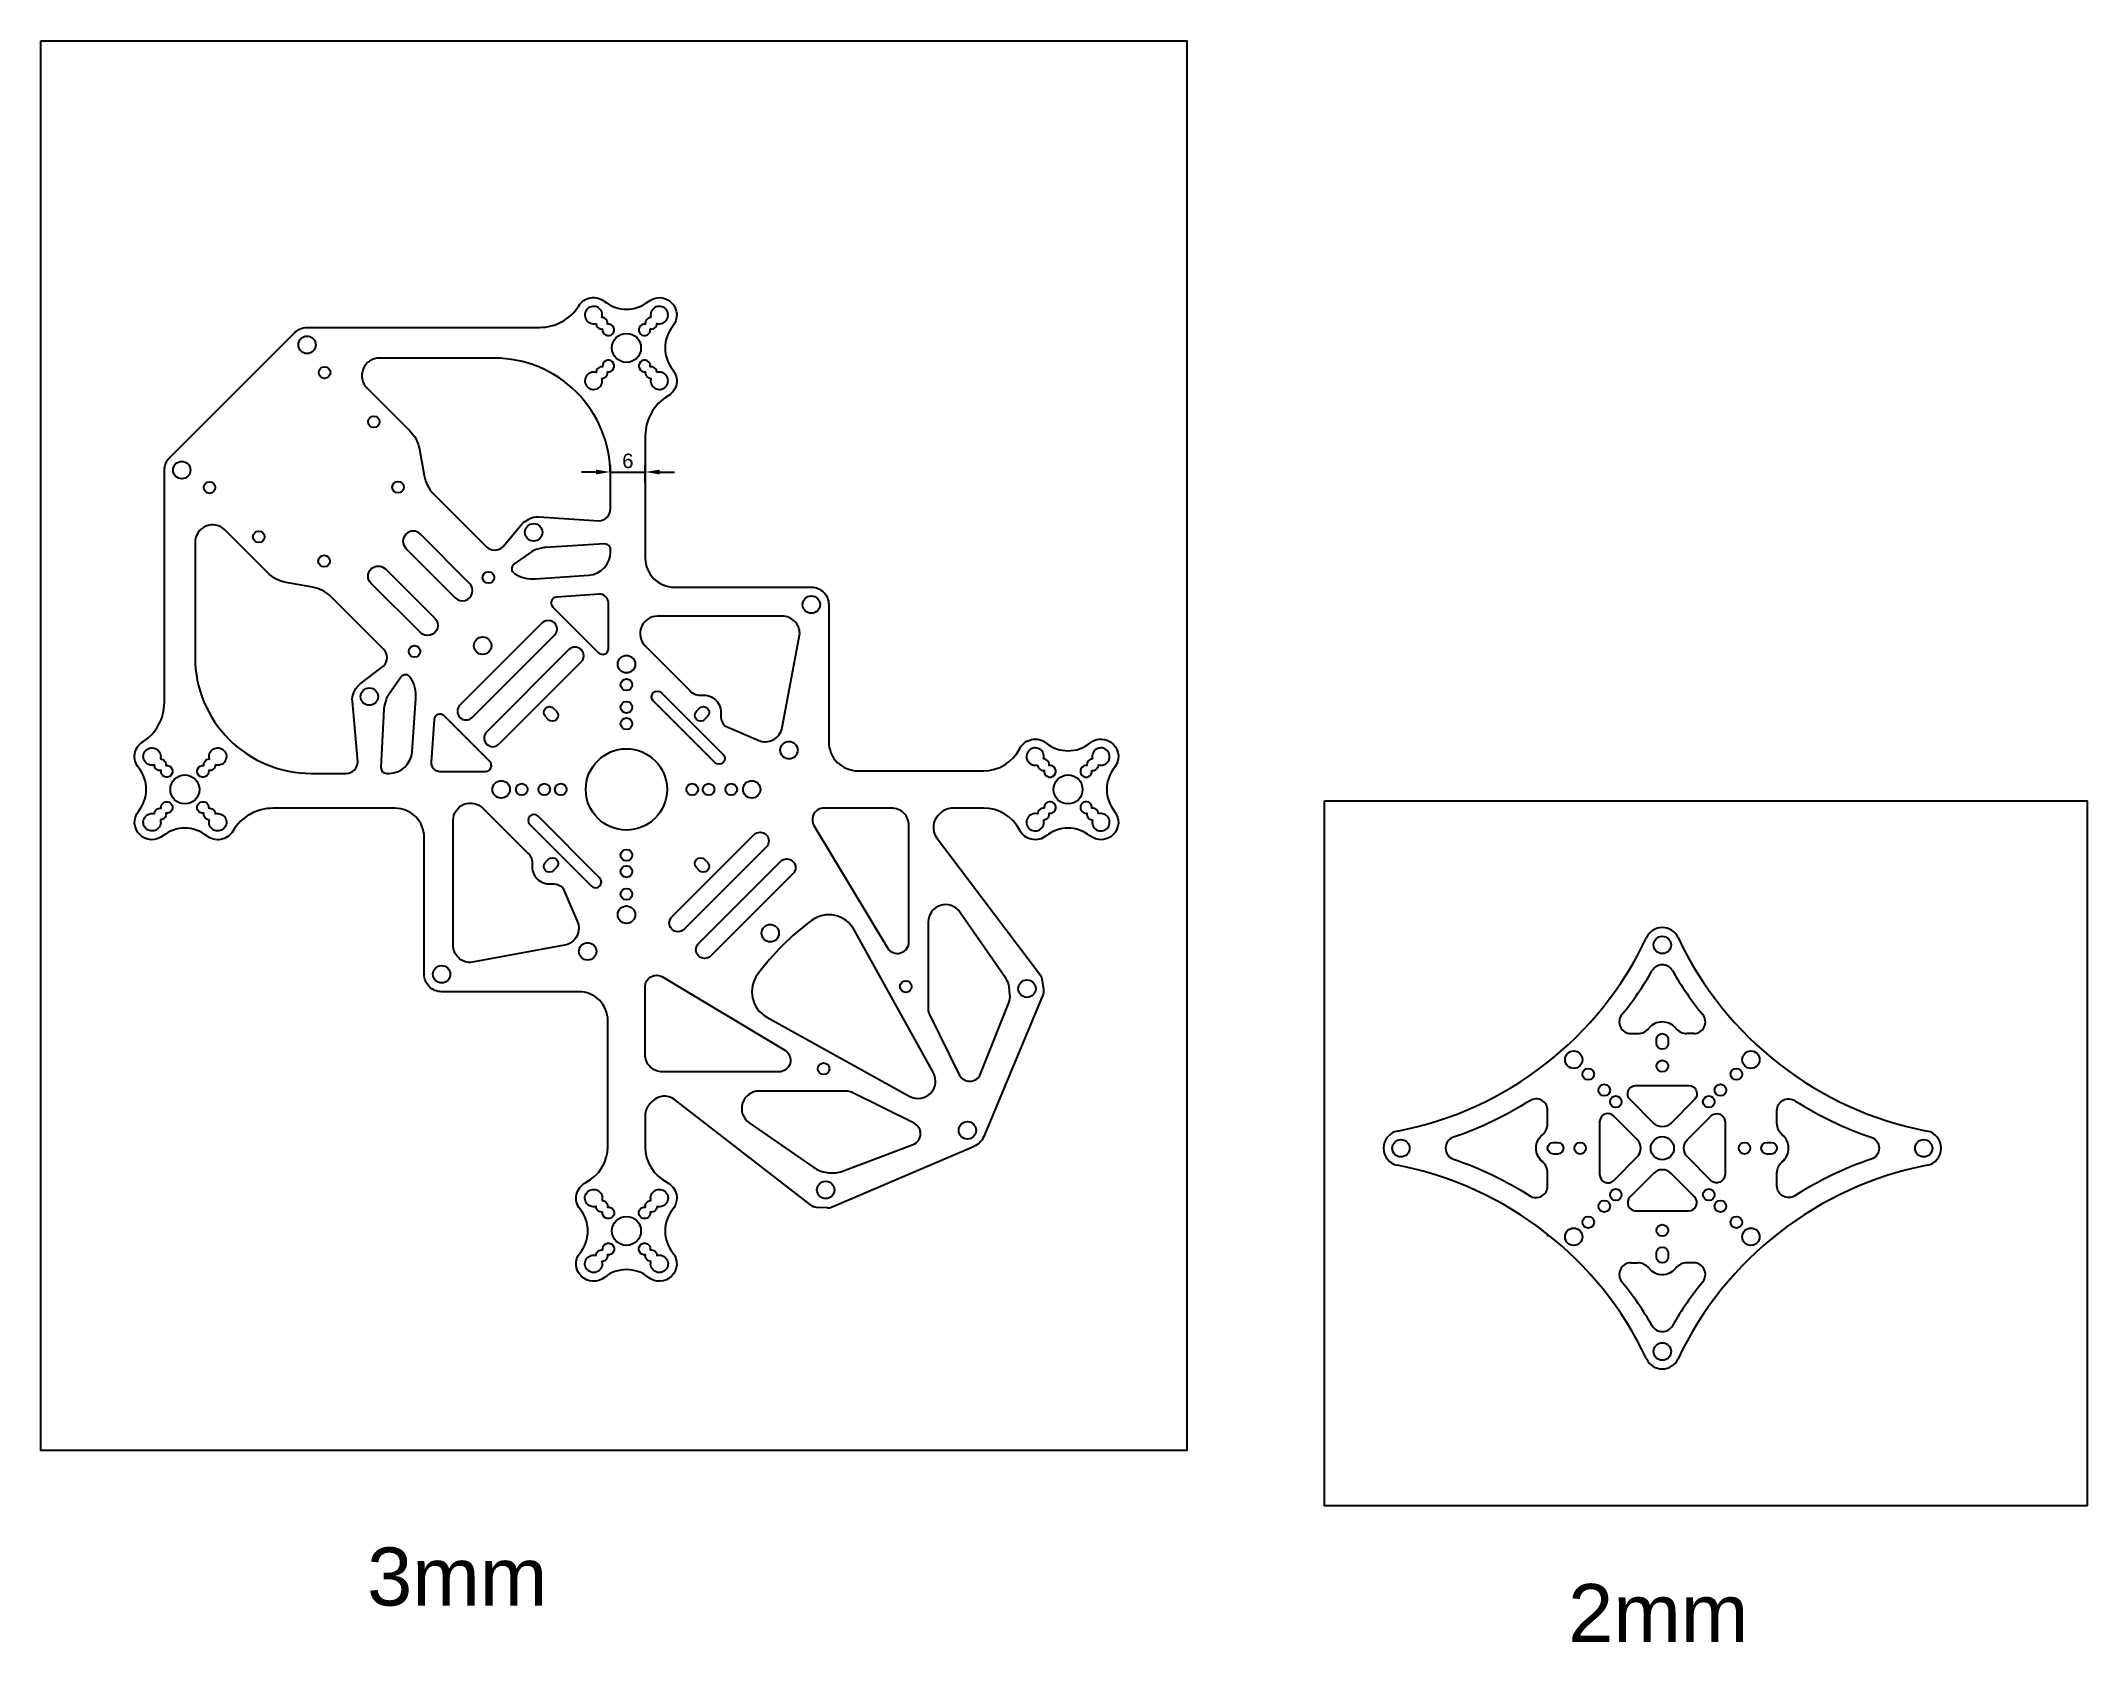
# Model space of a CAD drawing. Header units: millimetres. Extents: x -18 to 334, y -46 to 230.
import ezdxf

# ---------------------------------------------------------------- set-up
doc = ezdxf.new("R2010")
doc.units = ezdxf.units.MM
doc.styles.get("Standard").update_dxf_attribs({"font": 'arial.ttf'})
doc.dimstyles.new('ISO-25', dxfattribs={"dimtxt": 2.5, "dimasz": 2.5, "dimexe": 1.25, "dimexo": 0.625, "dimtad": 1, "dimtxsty": 'Standard', "dimcen": 2.5, "dimadec": 0, "dimazin": 0, "dimtfac": 1, "dimtmove": 0, "dimatfit": 3, "dimfxl": 1, "dimarcsym": 0})

# ---------------------------------------------------------------- blocks, each defined once
blk = doc.blocks.new('*D1')
at = {"color": 0, "lineweight": -2, "transparency": 16777216}
for p, q in [((77.4, 155.5), (74.9, 155.5)), ((79.9, 153.76), (79.9, 156.75)), ((79.9, 155.5), (85.9, 155.5)), ((85.9, 153.76), (85.9, 156.75)), ((88.4, 155.5), (90.9, 155.5))]:
    blk.add_line(p, q, dxfattribs=at)
at = {"color": 0, "transparency": 16777216}
for points in [[(77.4, 155.08), (77.4, 155.91), (79.9, 155.5)], [(88.4, 155.91), (88.4, 155.08), (85.9, 155.5)]]:
    blk.add_solid(points, dxfattribs=at)
at = {"layer": 'Defpoints', "color": 0, "transparency": 16777216}
for p in [(85.9, 155.5), (79.9, 153.13), (85.9, 153.13)]:
    blk.add_point(p, dxfattribs=at)
at = {"color": 0, "transparency": 16777216, "insert": (82.9, 157.4), "char_height": 2.5, "attachment_point": 5}
blk.add_mtext('6', dxfattribs=at)

msp = doc.modelspace()

# ---------------------------------------------------------------- linework, layer by layer
for p, q in [((78.556, 180.107), (78.416, 180.107)), ((85.901, 181.107), (85.901, 180.967)), ((86.901, 180.107), (86.761, 180.107)), ((3.993, 157.949), (25.559, 179.516)), ((85.901, 172.762), (85.901, 172.622)), ((3.402, 104.953), (3.402, 105.093)), ((2.402, 97.608), (2.542, 97.608)), ((3.402, 96.608), (3.402, 96.748)), ((10.747, 97.608), (10.887, 97.608)), ((255.552, 58.818), (256.719, 58.818)), ((266.372, 58.818), (265.205, 58.818)), ((118.083, 28.962), (142.405, 39.353)), ((241.224, 34.251), (241.224, 34.837)), ((241.224, 24.264), (241.224, 23.889)), ((255.552, 19.341), (256.719, 19.341)), ((266.372, 19.341), (265.205, 19.341))]:
    msp.add_line(p, q)
for points in [[(-18.132, 229.719), (179.119, 229.719), (179.119, -12.989), (-18.132, -12.989)], [(202.818, 98.89), (334.076, 98.89), (334.076, -22.464), (202.818, -22.464)], [(144.001, 43.561)]]:
    msp.add_lwpolyline(points, close=True)
for points in [[(117.196, 28.804), (115.45, 28.891, -0.1537506), (114.324, 29.309), (90.917, 47.494, 0.3624164), (87.088, 47.148), (86.737, 46.797, 0.1989124), (85.858, 44.676), (85.858, 39.402, 0.281931), (89.678, 33.166, -0.4765557), (90.649, 28.607, 0.3535534), (90.649, 21.065, -0.8994949), (86.43, 16.846, 0.3535534), (78.887, 16.846, -0.8994949), (74.668, 21.065, 0.3535534), (74.668, 28.607, -0.4765557), (75.639, 33.166, 0.281931), (79.458, 39.402), (79.458, 61.03, 0.4142136), (74.458, 66.03), (50.839, 66.03, -0.4142136), (47.839, 69.03), (47.839, 92.608, 0.4142136), (42.839, 97.608), (21.777, 97.608, 0.2655314), (14.886, 93.67, -0.4579684), (10.416, 92.86, 0.3535534), (2.873, 92.86, -0.8994949), (-1.346, 97.079, 0.3535534), (-1.346, 104.621, -0.4487338), (-0.614, 109.044, 0.2573476), (3.114, 115.808), (3.114, 155.828, -0.1989124), (3.993, 157.949), (25.559, 179.516, -0.1989124), (27.681, 180.395), (67.701, 180.395, 0.2573476), (74.465, 184.123, -0.4487338), (78.887, 184.854, 0.3535534), (86.43, 184.854, -0.8994949), (90.649, 180.635, 0.3535534), (90.649, 173.093, -0.4579684), (89.839, 168.623, 0.2655314), (85.901, 161.731), (85.901, 140.67, 0.4142136), (90.901, 135.67), (114.478, 135.67, -0.4142136), (117.478, 132.67), (117.478, 109.05, 0.4142136), (122.478, 104.05), (144.107, 104.05, 0.281931), (150.343, 107.87, -0.4765557), (154.901, 108.84, 0.3535534), (162.444, 108.84, -0.8994949), (166.662, 104.621, 0.3535534), (166.662, 97.079, -0.8994949), (162.444, 92.86, 0.3535534), (154.901, 92.86, -0.4765557), (150.343, 93.83, 0.281931), (144.107, 97.65), (138.833, 97.65, 0.1989124), (136.712, 96.772), (136.36, 96.42, 0.3624164), (136.015, 92.592), (153.751, 69.129, -0.1239421), (154.132, 68.23), (154.415, 66.408, -0.1383758), (154.284, 65.33), (144.156, 41.103)], [(65.874, 147.404, -0.1477867), (67.565, 147.795), (77.901, 147.115, 0.4142136), (79.901, 149.115), (79.901, 155.107, 0.4142136), (59.901, 175.107), (40.11, 175.107, 0.6681786), (37.989, 169.986), (45.367, 162.608, -0.1539147), (47.033, 159.407), (47.829, 154.892, 0.1539147), (49.495, 151.691), (58.546, 142.64, 0.4142136), (61.374, 142.64), (64.57, 146.444, -0.0879598), (65.373, 147.116), (65.874, 147.404)], [(67.37, 142.227, 0.0953394), (66.334, 141.767), (63.264, 139.632, 0.5076979), (63.373, 138.021, 0.1596375), (66.996, 137.109), (76.18, 137.751, 0.3939105), (79.901, 141.741), (79.901, 142.115, 0.4142136), (78.901, 143.115), (68.751, 142.503, 0.0418231), (68.255, 142.431), (67.37, 142.227)], [(144.156, 41.103, -0.2159262), (142.405, 39.353)]]:
    msp.add_lwpolyline(points, format="xyb")
for points in [[(77.416, 181.08, 0.4481735), (78.557, 180.117, 3), (79.406, 180.965, 0.4481735), (78.443, 182.106, 3.8729833)], [(86.874, 182.106, 0.4481735), (85.911, 180.965, 3), (86.76, 180.117, 0.4481735), (87.901, 181.08, 3.8729833)], [(78.443, 171.622, 0.4481735), (79.406, 172.763, 3), (78.557, 173.612, 0.4481735), (77.416, 172.649, 3.8729833)], [(87.901, 172.649, 0.4481735), (86.76, 173.612, 3), (85.911, 172.763, 0.4481735), (86.874, 171.622, 3.8729833)], [(36.792, 119.003), (40.868, 122.134, 0.4142136), (40.868, 124.963), (31.817, 134.013, 0.1539147), (28.617, 135.68), (24.101, 136.476, -0.1539147), (20.901, 138.142), (13.523, 145.52, 0.6681786), (8.402, 143.398), (8.402, 123.608, 0.4142136), (28.402, 103.608), (34.393, 103.608, 0.4142136), (36.393, 105.608), (35.48, 116.034, -0.1310063), (35.746, 117.557), (35.898, 117.884, -0.1211026)], [(47.18, 144.813, 1), (44.705, 142.339), (53.191, 133.853, 1), (55.666, 136.328)], [(38.695, 136.328, -1), (41.17, 138.803), (49.655, 130.318, -1), (47.18, 127.843)], [(70.626, 133.963, 0.6432216), (69.989, 132.258), (77.859, 124.387, 0.6692106), (79.567, 125.097), (79.544, 132.982, 0.4339647), (77.939, 134.474)], [(95.622, 117.087, -0.4714045), (98.895, 113.814, 0.2238875), (99.615, 111.807), (105.32, 109.315, 0.482633), (109.47, 111.515), (112.478, 127.67, 0.4142136), (109.478, 130.67), (87.995, 130.67, 0.6681786), (85.874, 125.549), (93.615, 117.807, 0.2238875)], [(53.998, 115.368, 1), (56.12, 113.247), (70.262, 127.389, 1), (68.141, 129.51)], [(58.595, 110.772, 1), (60.716, 108.65), (74.858, 122.793, 1), (72.737, 124.914)], [(40.898, 114.655), (40.393, 104.608, 0.4142136), (41.393, 103.608), (41.767, 103.608, 0.3939105), (45.758, 107.329), (46.4, 116.513, 0.1596375), (45.487, 120.135, 0.5076979), (43.876, 120.245), (41.73, 117.208, 0.0827389), (41.3, 116.32), (41.015, 115.348, 0.0588131)], [(87.277, 116.075, -1), (88.691, 117.489), (99.297, 106.883, -1), (97.883, 105.469)], [(49.035, 105.569, 0.4339647), (50.527, 103.964), (58.411, 103.942, 0.6692106), (59.121, 105.649), (51.251, 113.52, 0.6432216), (49.546, 112.882)], [(69.201, 112.893), (68.701, 113.393, -1), (70.115, 114.807), (70.615, 114.307, -1)], [(94.701, 114.307), (95.201, 114.807, -1), (96.615, 113.393), (96.115, 112.893, -1)], [(2.429, 106.093, -0.4481735), (3.392, 104.951, -3), (2.543, 104.103, -0.4481735), (1.402, 105.066, -3.8729833)], [(11.887, 105.066, -0.4481735), (10.746, 104.103, -3), (9.897, 104.951, -0.4481735), (10.86, 106.093, -3.8729833)], [(153.43, 105.066, 0.4481735), (154.571, 104.103, 3), (155.42, 104.951, 0.4481735), (154.457, 106.093, 3.8729833)], [(162.888, 106.093, 0.4481735), (161.925, 104.951, 3), (162.774, 104.103, 0.4481735), (163.915, 105.066, 3.8729833)], [(1.402, 96.635, -0.4481735), (2.543, 97.598, -3), (3.392, 96.749, -0.4481735), (2.429, 95.608, -3.8729833)], [(10.86, 95.608, -0.4481735), (9.897, 96.749, -3), (10.746, 97.598, -0.4481735), (11.887, 96.635, -3.8729833)], [(154.457, 95.608, 0.4481735), (155.42, 96.749, 3), (154.571, 97.598, 0.4481735), (153.43, 96.635, 3.8729833)], [(163.915, 96.635, 0.4481735), (162.774, 97.598, 3), (161.925, 96.749, 0.4481735), (162.888, 95.608, 3.8729833)], [(66.422, 87.887, 0.4714045), (69.695, 84.614, -0.2238875), (71.701, 83.893), (74.194, 78.189, -0.482633), (71.994, 74.039), (55.839, 71.03, -0.4142136), (52.839, 74.03), (52.839, 95.513, -0.6681786), (57.96, 97.635), (65.701, 89.893, -0.2238875)], [(67.433, 96.232, 1), (66.019, 94.818), (76.626, 84.211, 1), (78.04, 85.625)], [(131.29, 94.65, 0.4142136), (128.29, 97.65), (116.653, 97.65, 0.5831828), (114.939, 94.62), (127.576, 73.588, 0.7604177), (131.29, 74.618)], [(92.58, 76.787, -1), (90.459, 78.908), (104.601, 93.05, -1), (106.722, 90.929)], [(70.615, 87.393), (70.115, 86.893, -1), (68.701, 88.307), (69.201, 88.807, -1)], [(96.115, 88.807), (96.615, 88.307, -1), (95.201, 86.893), (94.701, 87.393, -1)], [(97.176, 72.19, -1), (95.055, 74.312), (109.197, 88.454, -1), (111.318, 86.332)], [(148.666, 65.554), (148.516, 66.873, 0.1236688), (148.002, 68.242), (140.057, 79.722, 0.7353432), (134.59, 78.015), (134.59, 62.98, 0.1157467), (134.799, 62.091), (139.95, 51.718, 0.6486415), (143.599, 51.868), (148.473, 64.105, 0.1236688)], [(105.234, 69.007, 0.453757), (106.822, 61.651), (131.462, 47.993, 0.737788), (135.516, 52.047), (121.858, 76.686, 0.453757), (114.502, 78.275, 0.0732071)], [(88.858, 52.218, -0.4142136), (85.858, 55.218), (85.858, 66.855, -0.5831828), (88.888, 68.57), (109.92, 55.933, -0.7604177), (108.89, 52.218)], [(259.962, 57.111), (259.962, 57.818, -1), (261.962, 57.818), (261.962, 57.111, -1)], [(265.499, 49.869, -0.6681786), (266.505, 47.439), (262.472, 43.406, -0.4142136), (259.452, 43.406), (255.419, 47.439, -0.6681786), (256.426, 49.869)], [(132.173, 43.368), (121.418, 48.709, 0.1157467), (120.528, 48.918), (105.494, 48.918, 0.7353432), (103.787, 43.451), (114.924, 35.743, 0.1212705), (117.158, 34.892), (117.479, 34.853, 0.1212705), (119.852, 35.136), (131.989, 39.705, 0.6553762)], [(225.024, 37.184, -0.0608611), (238.147, 30.895, 0.5924119), (241.224, 32.58), (241.224, 34.837, 0.2238875), (240.315, 36.765, -0.4714045), (240.315, 41.394, 0.2238875), (241.224, 43.322), (241.224, 45.579, 0.5924119), (238.147, 47.264, -0.0608611), (225.024, 40.974, 0.7180325)], [(296.901, 37.184, 0.0608611), (283.777, 30.895, -0.5924119), (280.7, 32.58), (280.7, 34.837, -0.2238875), (281.61, 36.765, 0.4714045), (281.61, 41.394, -0.2238875), (280.7, 43.322), (280.7, 45.579, -0.5924119), (283.777, 47.264, 0.0608611), (296.901, 40.974, -0.7180325)], [(250.173, 34.543, 0.6681786), (252.603, 33.536), (256.636, 37.57, 0.4142136), (256.636, 40.589), (252.603, 44.622, 0.6681786), (250.173, 43.616)], [(271.751, 34.543, -0.6681786), (269.322, 33.536), (265.288, 37.57, -0.4142136), (265.288, 40.589), (269.322, 44.622, -0.6681786), (271.751, 43.616)], [(242.931, 38.079), (242.224, 38.079, -1), (242.224, 40.079), (242.931, 40.079, -1)], [(278.993, 40.079), (279.7, 40.079, -1), (279.7, 38.079), (278.993, 38.079, -1)], [(265.499, 28.29, 0.6681786), (266.505, 30.72), (262.472, 34.753, 0.4142136), (259.452, 34.753), (255.419, 30.72, 0.6681786), (256.426, 28.29)], [(78.443, 30.079, -0.4481735), (79.406, 28.937, -3), (78.557, 28.089, -0.4481735), (77.416, 29.052, -3.8729833)], [(87.901, 29.052, -0.4481735), (86.76, 28.089, -3), (85.911, 28.937, -0.4481735), (86.874, 30.079, -3.8729833)], [(77.416, 20.621, -0.4481735), (78.557, 21.584, -3), (79.406, 20.735, -0.4481735), (78.443, 19.594, -3.8729833)], [(86.874, 19.594, -0.4481735), (85.911, 20.735, -3), (86.76, 21.584, -0.4481735), (87.901, 20.621, -3.8729833)], [(261.962, 21.048), (261.962, 20.341, -1), (259.962, 20.341), (259.962, 21.048, -1)]]:
    msp.add_lwpolyline(points, format="xyb", close=True)
for centre, radius in [((27.681, 177.395), 1.5), ((82.658, 176.864), 2.5), ((30.686, 172.622), 1), ((39.171, 164.136), 1), ((6.114, 155.828), 1.5), ((10.887, 152.823), 1), ((43.343, 152.893), 1), ((19.372, 144.337), 1), ((66.678, 145.115), 1.5), ((30.615, 140.165), 1), ((58.9, 137.337), 1), ((114.478, 132.67), 1.5), ((57.91, 125.599), 1.5), ((46.172, 124.609), 1), ((82.658, 122.417), 1.5), ((82.658, 118.881), 1), ((38.393, 116.831), 1.5), ((82.658, 114.992), 1), ((82.658, 112.164), 1), ((82.658, 100.85), 7), ((110.629, 107.608), 1.5), ((6.644, 100.85), 2.5), ((61.092, 100.85), 1.5), ((104.225, 100.85), 1.5), ((158.672, 100.85), 2.5), ((64.627, 100.85), 1), ((68.516, 100.85), 1), ((71.345, 100.85), 1), ((93.972, 100.85), 1), ((96.8, 100.85), 1), ((100.69, 100.85), 1), ((82.658, 89.537), 1), ((82.658, 86.708), 1), ((82.658, 82.819), 1), ((82.658, 79.283), 1.5), ((107.407, 76.102), 1.5), ((75.981, 72.959), 1.5), ((260.962, 74.079), 1.5), ((50.839, 69.03), 1.5), ((130.742, 66.909), 1), ((151.601, 66.556), 1.5), ((116.599, 52.767), 1), ((245.712, 54.329), 1.5), ((260.962, 53.222), 1), ((276.212, 54.329), 1.5), ((248.212, 51.829), 1), ((250.962, 49.079), 1), ((270.962, 49.079), 1), ((273.712, 51.829), 1), ((252.962, 47.079), 1), ((268.962, 47.079), 1), ((141.348, 42.16), 1.5), ((215.962, 39.079), 1.5), ((246.82, 39.079), 1), ((260.962, 39.079), 2), ((275.104, 39.079), 1), ((305.962, 39.079), 1.5), ((116.953, 31.907), 1.5), ((252.962, 31.079), 1), ((268.962, 31.079), 1), ((250.962, 29.079), 1), ((270.962, 29.079), 1), ((82.658, 24.836), 2.5), ((245.712, 23.829), 1.5), ((248.212, 26.329), 1), ((260.962, 24.937), 1), ((273.712, 26.329), 1), ((276.212, 23.829), 1.5), ((260.962, 4.079), 1.5)]:
    msp.add_circle(centre, radius)
for centre, radius, start, end in [((203.969, 100.927), 60, 280.97396, 334.776), ((260.962, 74.079), 3, 25.224, 154.776), ((260.962, 74.079), 3, 25.224, 154.776), ((317.955, 100.927), 60, 205.224, 259.02604), ((260.962, 68.65), 2, 30.23222, 149.76778), ((207.395, 99.867), 60, 320.96263, 329.76778), ((314.53, 99.867), 60, 210.23222, 219.03737), ((255.552, 60.818), 2, 140.96263, 270), ((260.962, 57.818), 3, 39.5212, 140.4788), ((266.372, 60.818), 2, 270, 39.03737), ((256.719, 61.318), 2.5, 270, 320.4788), ((265.205, 61.318), 2.5, 219.5212, 270), ((215.962, 39.079), 3, 100.97396, 259.02604), ((305.962, 39.079), 3, 280.97396, 79.02604), ((203.969, -22.769), 60, 25.224, 79.02604), ((317.955, -22.769), 60, 100.97396, 154.776), ((117.297, 30.801), 2, 267.12057, 293.13267), ((255.552, 17.341), 2, 90, 219.03737), ((256.719, 16.841), 2.5, 39.5212, 90), ((260.962, 20.341), 3, 219.5212, 320.4788), ((265.205, 16.841), 2.5, 90, 140.4788), ((266.372, 17.341), 2, 320.96263, 90), ((207.395, -21.708), 60, 30.23222, 39.03737), ((314.53, -21.708), 60, 140.96263, 149.76778), ((260.962, 9.509), 2, 210.23222, 329.76778), ((260.962, 4.079), 3, 205.224, 334.776)]:
    msp.add_arc(centre, radius, start, end)

# ---------------------------------------------------------------- texts
at = {"char_height": 10, "attachment_point": 1}
for s, width, insert in [('\\P3mm', 44.11712, (38.017, -12.989)), ('2mm', 28.43914, (244.748, -35.948))]:
    msp.add_mtext_dynamic_manual_height_columns(s, width=width, gutter_width=12.5, heights=[0], dxfattribs=dict(at, insert=insert))

# ---------------------------------------------------------------- dimensions: what is measured, and where the dimension line sits
dim = msp.add_aligned_dim(p1=(79.901, 153.134), p2=(85.901, 153.134), distance=2.361, dimstyle='ISO-25')
dim.commit()
dim.dimension.update_dxf_attribs({"geometry": '*D1', "text_midpoint": (82.901, 157.397)})

doc.saveas('drawing.dxf')
